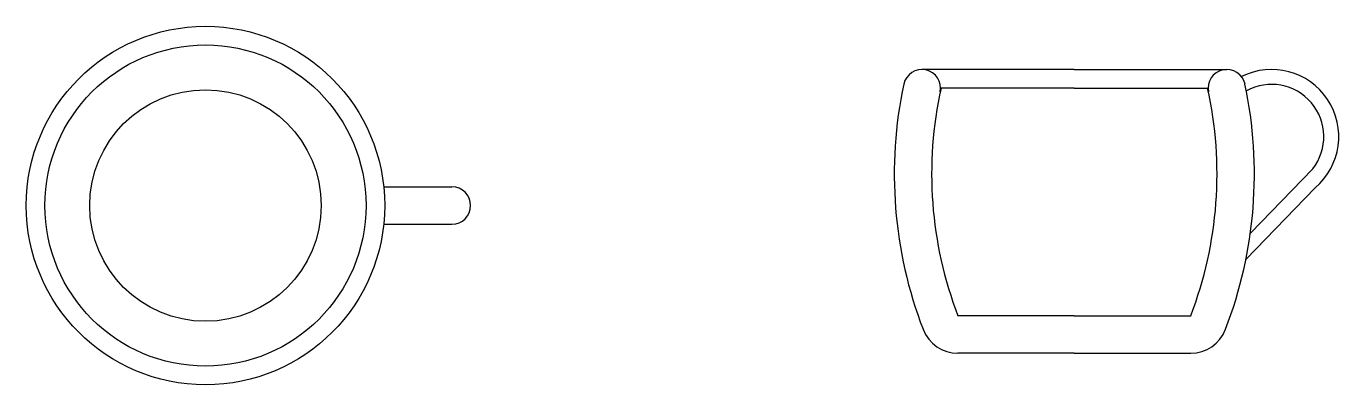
# Model space of a CAD drawing. Header units: millimetres. Extents: x 11.3 to 28.8, y 5.8 to 10.6.
import ezdxf

# ---------------------------------------------------------------- set-up
doc = ezdxf.new("R2010")
doc.units = ezdxf.units.MM
doc.layers.add('Corp', color=4, linetype='Continuous')

msp = doc.modelspace()

# ---------------------------------------------------------------- linework, layer by layer
at = {"layer": 'Corp'}
for p, q in [((25.288, 10.045), (23.248, 10.045)), ((25.288, 10.045), (27.329, 10.045)), ((25.288, 9.795), (23.498, 9.795)), ((25.288, 9.795), (27.079, 9.795)), ((28.481, 8.714), (27.645, 7.851)), ((16.053, 8.473), (16.953, 8.473)), ((28.514, 8.462), (27.586, 7.502)), ((16.053, 7.973), (16.953, 7.973)), ((25.288, 6.745), (23.73, 6.745)), ((25.288, 6.745), (26.847, 6.745)), ((25.288, 6.245), (23.73, 6.245)), ((25.288, 6.245), (26.847, 6.245))]:
    msp.add_line(p, q, dxfattribs=at)
for radius in [2.4, 2.15, 1.55]:
    msp.add_circle((13.653, 8.223), radius, dxfattribs=at)
for centre, radius, start, end in [((23.248, 9.795), 0.25, 348.0413, 168.0413), ((27.329, 9.795), 0.25, 11.9587, 191.9587), ((27.929, 9.145), 0.9, 310.5773, 116.6337), ((28.677, 8.645), 5.8, 168.0413, 201.0075), ((21.899, 8.645), 5.8, 338.9925, 11.9587), ((27.929, 9.145), 0.7, 322.0016, 118.8164), ((28.677, 8.645), 5.3, 167.4682, 201.0075), ((21.899, 8.645), 5.3, 338.9925, 12.5318), ((16.953, 8.223), 0.25, 270, 90), ((23.73, 6.745), 0.5, 201.0075, 270), ((26.847, 6.745), 0.5, 270, 338.9925)]:
    msp.add_arc(centre, radius, start, end, dxfattribs=at)

doc.saveas('drawing.dxf')
